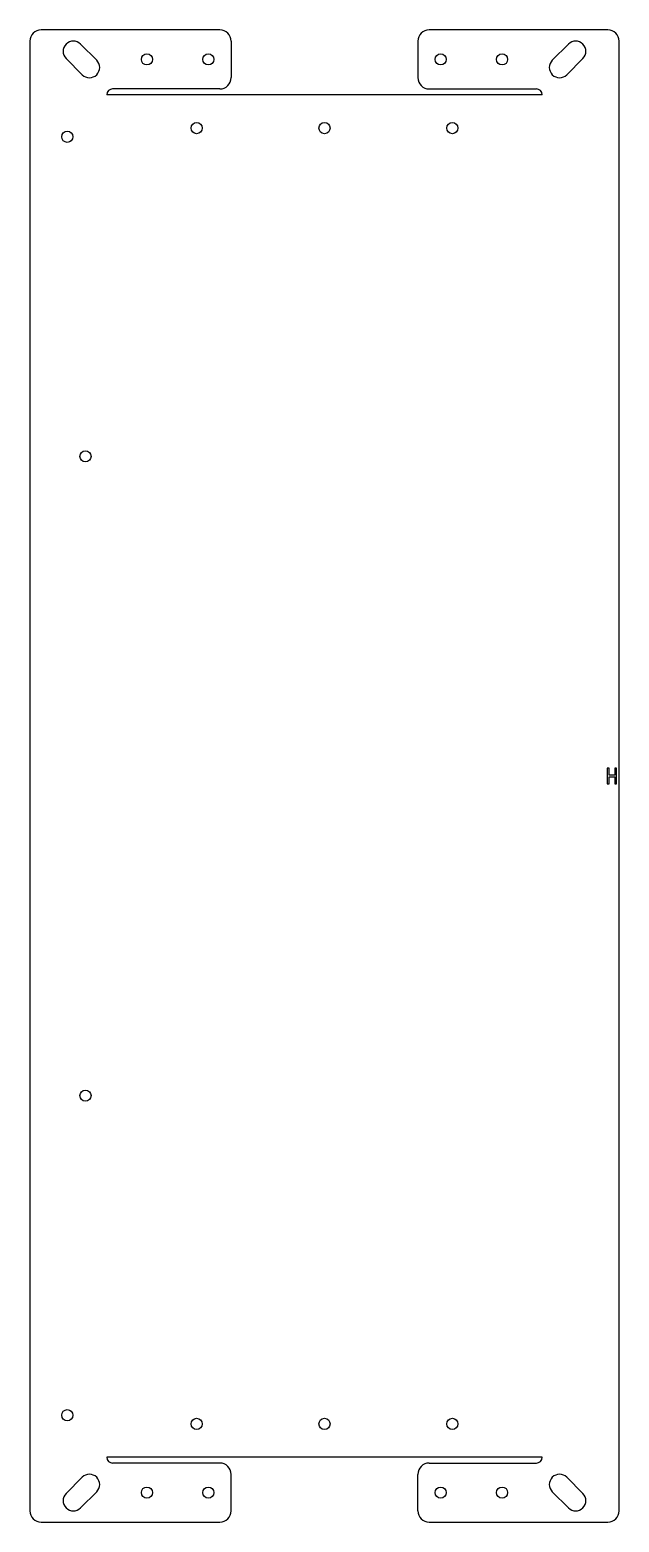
# Model space of a CAD drawing. Header units: millimetres. Extents: x -129 to 129, y -328 to 328.
import ezdxf

# ---------------------------------------------------------------- set-up
doc = ezdxf.new("R2010")
doc.units = ezdxf.units.MM

msp = doc.modelspace()

# ---------------------------------------------------------------- linework, layer by layer
at = {"color": 7, "linetype": 'Continuous', "lineweight": 25}
for p, q in [((-129.48, 323), (-129.48, -323)), ((-46.04, 328), (-124.48, 328)), ((-100.12, 314.65), (-107.19, 321.72)), ((-41.04, 323), (-41.04, 307)), ((41.04, 323), (41.04, 307)), ((124.48, 328), (46.04, 328)), ((100.12, 314.65), (107.19, 321.72)), ((129.48, -323), (129.48, 323)), ((-113.56, 315.35), (-106.49, 308.28)), ((113.56, 315.35), (106.49, 308.28)), ((-46.04, 302), (-93.14, 302)), ((46.04, 302), (93.14, 302)), ((95.64, 299.5), (-95.64, 299.5)), ((125.03, 3.5), (124.28, 3.5)), ((124.28, 3.5), (124.28, -3.5)), ((125.03, 0.38), (125.03, 3.5)), ((127.53, 0.38), (125.03, 0.38)), ((128.28, 3.5), (127.53, 3.5)), ((127.53, 3.5), (127.53, 0.38)), ((128.28, -3.5), (128.28, 3.5)), ((124.28, -3.5), (125.03, -3.5)), ((125.03, -3.5), (125.03, -0.38)), ((125.03, -0.38), (127.53, -0.38)), ((127.53, -0.38), (127.53, -3.5)), ((127.53, -3.5), (128.28, -3.5)), ((95.64, -299.5), (-95.64, -299.5)), ((-106.49, -308.28), (-113.56, -315.35)), ((-46.04, -302), (-93.14, -302)), ((-41.04, -323), (-41.04, -307)), ((41.04, -323), (41.04, -307)), ((46.04, -302), (93.14, -302)), ((106.49, -308.28), (113.56, -315.35)), ((-107.19, -321.72), (-100.12, -314.65)), ((107.19, -321.72), (100.12, -314.65)), ((-124.48, -328), (-46.04, -328)), ((46.04, -328), (124.48, -328))]:
    msp.add_line(p, q, dxfattribs=at)
for centre in [(-78.04, 315), (-51.04, 315), (51.04, 315), (78.04, 315), (-113.04, 281), (-56.2, 284.8), (0, 284.8), (56.2, 284.8), (-105.04, 140.5), (-105.04, -140.5), (-113.04, -281), (-56.2, -284.8), (0, -284.8), (56.2, -284.8), (-78.04, -315), (-51.04, -315), (51.04, -315), (78.04, -315)]:
    msp.add_circle(centre, 2.45, dxfattribs=at)
for centre, radius, start, end in [((-124.48, 323), 5, 90, 180), ((-110.38, 318.54), 4.5, 45, 225), ((-46.04, 323), 5, 0, 90), ((46.04, 323), 5, 90, 180), ((110.38, 318.54), 4.5, 315, 135), ((124.48, 323), 5, 0, 90), ((-103.3, 311.46), 4.5, 225, 45), ((103.3, 311.46), 4.5, 135, 315), ((-93.14, 299.5), 2.5, 90, 180), ((-46.04, 307), 5, 270, 0), ((46.04, 307), 5, 180, 270), ((93.14, 299.5), 2.5, 0, 90), ((-93.14, -299.5), 2.5, 180, 270), ((93.14, -299.5), 2.5, 270, 0), ((-103.3, -311.46), 4.5, 315, 135), ((-46.04, -307), 5, 0, 90), ((46.04, -307), 5, 90, 180), ((103.3, -311.46), 4.5, 45, 225), ((-110.38, -318.54), 4.5, 135, 315), ((110.38, -318.54), 4.5, 225, 45), ((-124.48, -323), 5, 180, 270), ((-46.04, -323), 5, 270, 360), ((46.04, -323), 5, 180, 270), ((124.48, -323), 5, 270, 360)]:
    msp.add_arc(centre, radius, start, end, dxfattribs=at)

doc.saveas('drawing.dxf')
